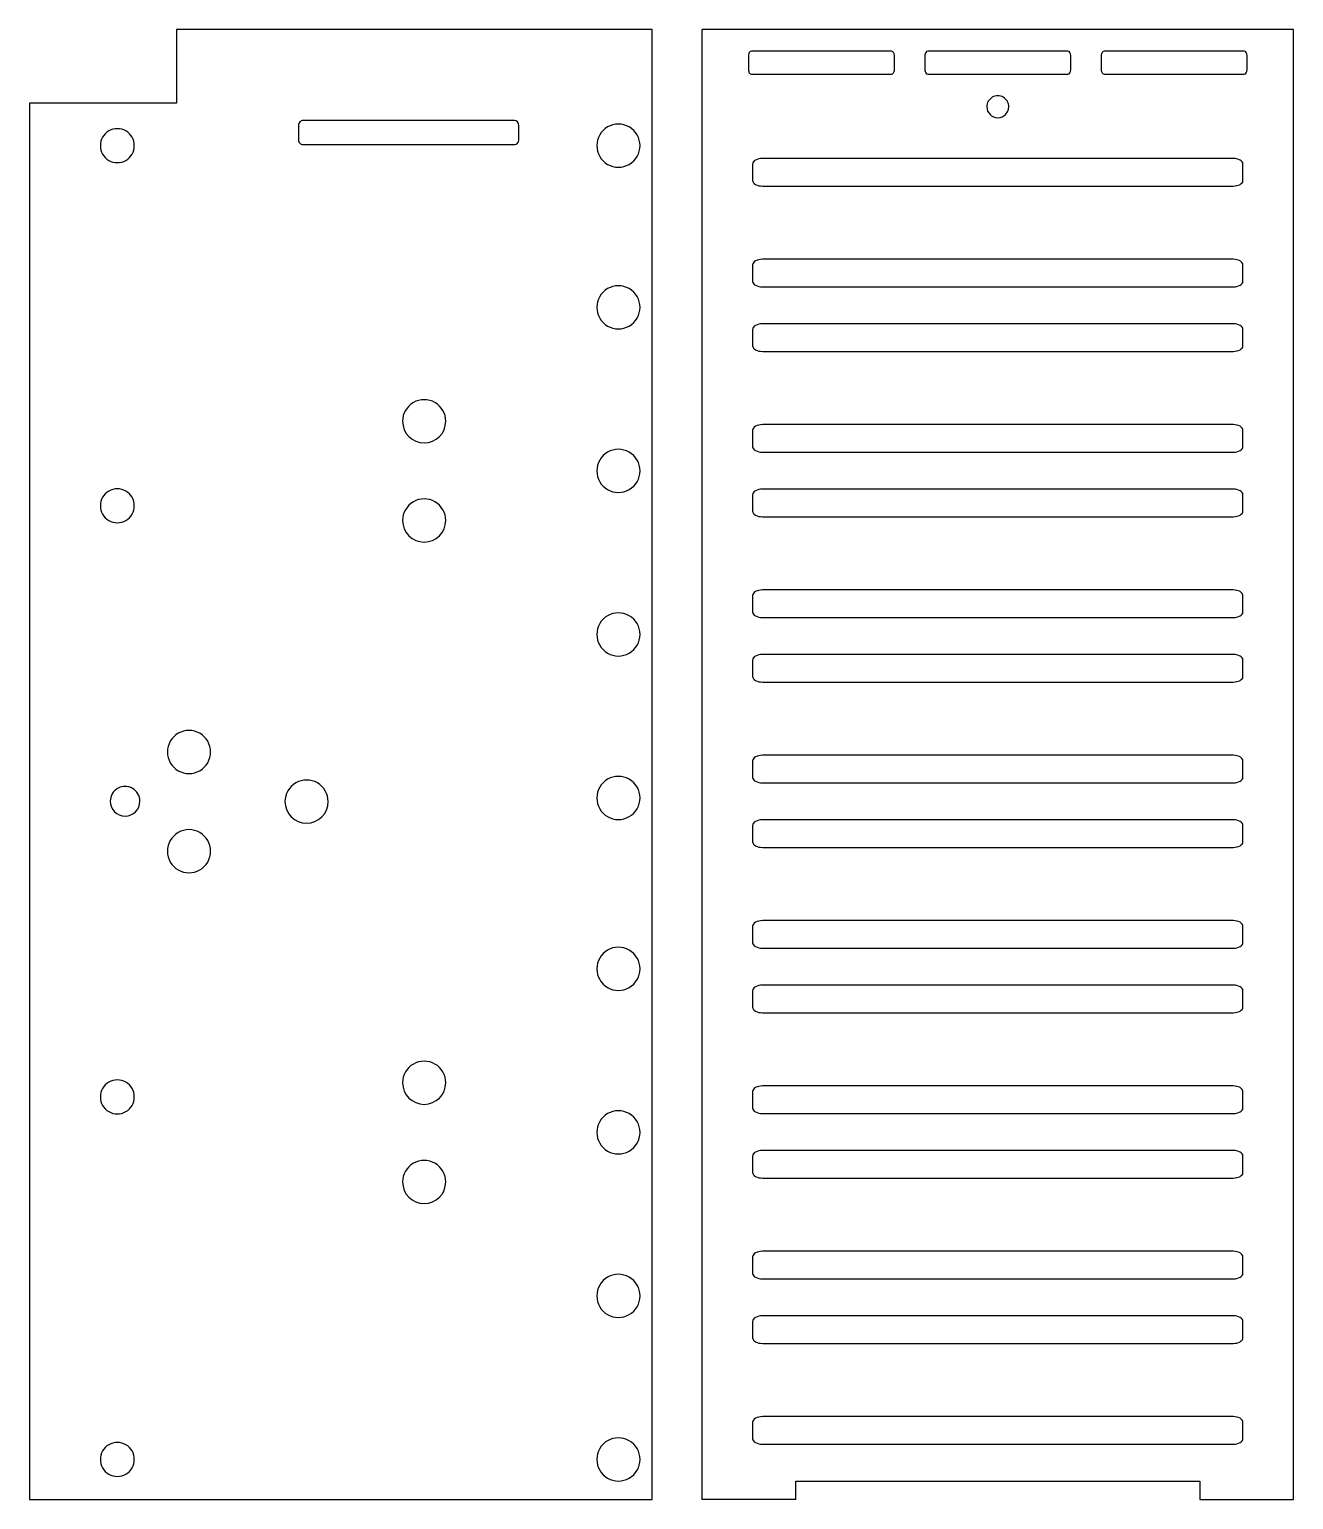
# Model space of a CAD drawing. Extents: x 0 to 355, y 0 to 258.
# Drawn here: x 0.1 to 172.2, y 0.1 to 200.2 of the extents above; entities that cross this region are included whole.
import ezdxf

# ---------------------------------------------------------------- set-up
doc = ezdxf.new("R2010")
doc.units = 0
doc.layers.get('0').update_dxf_attribs({"linetype": 'CONTINUOUS'})

msp = doc.modelspace()

# ---------------------------------------------------------------- linework, layer by layer
at = {"color": 1}
for points in [[(84.893999, 200.141126), (20.141111, 200.141126), (20.141111, 190.141128), (0.141111, 190.141128), (0.141111, 97.641125)], [(84.894219, 0.141124), (84.894219, 200.15463)], [(172.161332, 200.141126), (91.667333, 200.141126)], [(91.667552, 0.141124), (91.667552, 200.15463)], [(172.161555, 0.141124), (172.161555, 200.173371)], [(141.446782, 197.211646), (122.382124, 197.211646)], [(163.938847, 168.893853), (99.890077, 168.893853)], [(99.890077, 165.139333), (163.938847, 165.139333)], [(163.938847, 160.113742), (99.890077, 160.113742)], [(163.938847, 137.618608), (99.890077, 137.618608)], [(163.938847, 101.408445), (99.890077, 101.408445)], [(0.141111, 97.891127), (0.141111, 91.641126)], [(99.890077, 97.653928), (163.938847, 97.653928)], [(0.141111, 92.641127), (0.141111, 0.141124), (84.893999, 0.141124)], [(163.938847, 92.628337), (99.890077, 92.628337)], [(163.938847, 56.418174), (99.890077, 56.418174)], [(163.938847, 47.638063), (99.890077, 47.638063)], [(163.938847, 33.923037), (99.890077, 33.923037)], [(99.890077, 30.168528), (163.938847, 30.168528)], [(99.890077, 21.388409), (163.938847, 21.388409)], [(99.890077, 7.673362), (163.938847, 7.673362)], [(104.414444, 2.641119), (159.414445, 2.641119)], [(104.414444, 0.141124), (104.414444, 2.641119)], [(159.414445, 2.641119), (159.414445, 0.141124)], [(104.414444, 0.141124), (91.667333, 0.141124)], [(159.414445, 0.141124), (172.161332, 0.141124)]]:
    msp.add_lwpolyline(points, dxfattribs=at)
for points in [[(97.984932, 196.583443)], [(121.984934, 196.583443)], [(145.984934, 196.583443)], [(133.414442, 189.641242)], [(36.760534, 187.118663)], [(14.415507, 184.3556)], [(83.229037, 184.355627)], [(98.555694, 181.857984)], [(98.555694, 168.142952)], [(83.229037, 162.355626)], [(98.555694, 159.362847)], [(56.793797, 146.855599)], [(98.555694, 145.647821)], [(83.229037, 140.105625)], [(98.555694, 136.867707)], [(14.415495, 135.355627)], [(56.793797, 133.355599)], [(98.555694, 123.152681)], [(83.229037, 117.855625)], [(98.555694, 114.372573)], [(24.793874, 101.855599)], [(98.555694, 100.657544)], [(15.179709, 95.160426)], [(40.7938, 95.105599)], [(83.229037, 95.605627)], [(98.555694, 91.877436)], [(24.793874, 88.355599)], [(98.555694, 78.16241)], [(83.229037, 72.355626)], [(98.555694, 69.382299)], [(56.793797, 56.855599)], [(14.415495, 54.926625)], [(98.555694, 55.667273)], [(83.229037, 50.105625)], [(98.555694, 46.887165)], [(56.793797, 43.355599)], [(98.555694, 33.172136)], [(83.229037, 27.85562)], [(98.555694, 24.392039)], [(98.555694, 10.676991)], [(14.415507, 5.60559)], [(83.229037, 5.605616)]]:
    msp.add_lwpolyline(points, close=True, dxfattribs=at)
for points in [[(98.101267, 197.027655), (98.02678, 196.909844), (97.984932, 196.750056), (97.984932, 196.583443)], [(97.984932, 196.583443), (97.984932, 196.583443), (97.984932, 194.698822), (97.984932, 194.698822)], [(98.382122, 197.211646), (98.276782, 197.21165), (98.175755, 197.145467), (98.101267, 197.027655)], [(117.446777, 197.211646), (117.446777, 197.211646), (98.382122, 197.211646), (98.382122, 197.211646)], [(117.843959, 196.583443), (117.843957, 196.930392), (117.666133, 197.211648), (117.446777, 197.211646)], [(117.843959, 194.698822), (117.843959, 194.698822), (117.843959, 196.583443), (117.843959, 196.583443)], [(121.984931, 196.583443), (121.984931, 196.583443), (121.984931, 194.698822), (121.984931, 194.698822)], [(122.10127, 197.027655), (122.026782, 196.909844), (121.984935, 196.750056), (121.984934, 196.583443)], [(122.382124, 197.211646), (122.276784, 197.21165), (122.175757, 197.145467), (122.10127, 197.027655)], [(141.843961, 196.583443), (141.84396, 196.93039), (141.666137, 197.211645), (141.446782, 197.211646)], [(141.843961, 194.698822), (141.843961, 194.698822), (141.843961, 196.583443), (141.843961, 196.583443)], [(145.984931, 196.583443), (145.984931, 196.583443), (145.984931, 194.698822), (145.984931, 194.698822)], [(146.101269, 197.027655), (146.026782, 196.909844), (145.984934, 196.750056), (145.984934, 196.583443)], [(146.382124, 197.211646), (146.276784, 197.21165), (146.175757, 197.145467), (146.101269, 197.027655)], [(165.446779, 197.211646), (165.446779, 197.211646), (146.382124, 197.211646), (146.382124, 197.211646)], [(165.843958, 196.583443), (165.843957, 196.93039), (165.666134, 197.211645), (165.446779, 197.211646)], [(165.843958, 194.698822), (165.843958, 194.698822), (165.843958, 196.583443), (165.843958, 196.583443)], [(97.984932, 194.698822), (97.984932, 194.532208), (98.026779, 194.37242), (98.101267, 194.254608)], [(98.101267, 194.254608), (98.175755, 194.136796), (98.276781, 194.070612), (98.382122, 194.070616)], [(98.382122, 194.070616), (98.382122, 194.070616), (117.446777, 194.070616), (117.446777, 194.070616)], [(117.446777, 194.070616), (117.552116, 194.070615), (117.65314, 194.136801), (117.727627, 194.254612)], [(117.727627, 194.254612), (117.802113, 194.372424), (117.843959, 194.532211), (117.843959, 194.698822)], [(121.984931, 194.698822), (121.984932, 194.532208), (122.026779, 194.372418), (122.101267, 194.254606)], [(122.101267, 194.254606), (122.175756, 194.136794), (122.276783, 194.070611), (122.382124, 194.070616)], [(122.382124, 194.070616), (122.382124, 194.070616), (141.446782, 194.070616), (141.446782, 194.070616)], [(141.446782, 194.070616), (141.666138, 194.070617), (141.843961, 194.351874), (141.843961, 194.698822)], [(145.984931, 194.698822), (145.984931, 194.532208), (146.026778, 194.37242), (146.101266, 194.254608)], [(146.101266, 194.254608), (146.175754, 194.136796), (146.276781, 194.070612), (146.382121, 194.070616)], [(146.382121, 194.070616), (146.382121, 194.070616), (165.446779, 194.070616), (165.446779, 194.070616)], [(165.446779, 194.070616), (165.666135, 194.070617), (165.843958, 194.351874), (165.843958, 194.698822)], [(131.164107, 190.941249), (130.699835, 190.673041), (130.414027, 190.177417), (130.414443, 189.641242)], [(132.664778, 190.941249), (132.200506, 191.209456), (131.628379, 191.209456), (131.164107, 190.941249)], [(133.414442, 189.641242), (133.414857, 190.177417), (133.12905, 190.673041), (132.664778, 190.941249)], [(130.414443, 189.641242), (130.415084, 188.813269), (131.086469, 188.142404), (131.914442, 188.142404)], [(131.914442, 188.142404), (132.742416, 188.142404), (133.413801, 188.813269), (133.414442, 189.641242)], [(10.950678, 186.356021), (10.235997, 185.9434), (9.795735, 185.180843), (9.795735, 184.3556)], [(13.260564, 186.356021), (12.545883, 186.768643), (11.665359, 186.768643), (10.950678, 186.356021)], [(14.415507, 184.3556), (14.415507, 185.180843), (13.975245, 185.9434), (13.260564, 186.356021)], [(36.760531, 187.118663), (36.760531, 187.118663), (36.760531, 185.149491), (36.760531, 185.149491)], [(36.936178, 187.582801), (36.823717, 187.459705), (36.760536, 187.29275), (36.760534, 187.118663)], [(37.360209, 187.775044), (37.201168, 187.775048), (37.048639, 187.705897), (36.936178, 187.582801)], [(66.143809, 187.775044), (66.143809, 187.775044), (37.360209, 187.775044), (37.360209, 187.775044)], [(66.743466, 187.118663), (66.743462, 187.481172), (66.474988, 187.775043), (66.143809, 187.775044)], [(66.743466, 185.149491), (66.743466, 185.149491), (66.743466, 187.118663), (66.743466, 187.118663)], [(78.820483, 186.900138), (77.910815, 186.3751), (77.351068, 185.404931), (77.352406, 184.355627)], [(81.76096, 186.900138), (80.851293, 187.425177), (79.73015, 187.425177), (78.820483, 186.900138)], [(83.229037, 184.355627), (83.230375, 185.404931), (82.670628, 186.3751), (81.76096, 186.900138)], [(9.795735, 184.3556), (9.795735, 183.530357), (10.235997, 182.767801), (10.950678, 182.35518)], [(13.260564, 182.35518), (13.975245, 182.767801), (14.415507, 183.530357), (14.415507, 184.3556)], [(36.760531, 185.149491), (36.760532, 184.975403), (36.823713, 184.808447), (36.936175, 184.68535)], [(36.936175, 184.68535), (37.048636, 184.562254), (37.201165, 184.493102), (37.360206, 184.493107)], [(37.360206, 184.493107), (37.360206, 184.493107), (66.143809, 184.493107), (66.143809, 184.493107)], [(66.143809, 184.493107), (66.474989, 184.493108), (66.743464, 184.78698), (66.743466, 185.149491)], [(77.352406, 184.355627), (77.351068, 183.306322), (77.910815, 182.336153), (78.820483, 181.811115)], [(81.76096, 181.811115), (82.670628, 182.336153), (83.230375, 183.306322), (83.229037, 184.355627)], [(10.950678, 182.35518), (11.665359, 181.942558), (12.545883, 181.942558), (13.260564, 182.35518)], [(98.946531, 182.388956), (98.696285, 182.248135), (98.555696, 182.057138), (98.555694, 181.857984)], [(99.890077, 182.608882), (99.536182, 182.608887), (99.196777, 182.529777), (98.946531, 182.388956)], [(163.938847, 182.608882), (163.938847, 182.608882), (99.890077, 182.608882), (99.890077, 182.608882)], [(165.273194, 181.857984), (165.273188, 182.272694), (164.675783, 182.608881), (163.938847, 182.608882)], [(78.820483, 181.811115), (79.73015, 181.286077), (80.851293, 181.286077), (81.76096, 181.811115)], [(98.555694, 181.857984), (98.555694, 181.857984), (98.555694, 179.605271), (98.555694, 179.605271)], [(165.273194, 179.605271), (165.273194, 179.605271), (165.273194, 181.857984), (165.273194, 181.857984)], [(98.555694, 179.605271), (98.555695, 179.406116), (98.696283, 179.215119), (98.946529, 179.074297)], [(98.946529, 179.074297), (99.196776, 178.933475), (99.536181, 178.854365), (99.890077, 178.85437)], [(99.890077, 178.85437), (99.890077, 178.85437), (163.938847, 178.85437), (163.938847, 178.85437)], [(163.938847, 178.85437), (164.675785, 178.854371), (165.273191, 179.19056), (165.273194, 179.605271)], [(98.946529, 168.673926), (98.696283, 168.533105), (98.555695, 168.342107), (98.555694, 168.142952)], [(98.555694, 168.142952), (98.555694, 168.142952), (98.555694, 165.89025), (98.555694, 165.89025)], [(99.890077, 168.893853), (99.536181, 168.893858), (99.196776, 168.814748), (98.946529, 168.673926)], [(165.273194, 168.142952), (165.273191, 168.557663), (164.675785, 168.893852), (163.938847, 168.893853)], [(165.273194, 165.89025), (165.273194, 165.89025), (165.273194, 168.142952), (165.273194, 168.142952)], [(78.820483, 164.900138), (77.910815, 164.375099), (77.351068, 163.40493), (77.352406, 162.355626)], [(81.76096, 164.900138), (80.851293, 165.425176), (79.73015, 165.425176), (78.820483, 164.900138)], [(83.229037, 162.355626), (83.230375, 163.40493), (82.670628, 164.375099), (81.76096, 164.900138)], [(98.555694, 165.89025), (98.555687, 165.691092), (98.696272, 165.500091), (98.946519, 165.359266)], [(98.946519, 165.359266), (99.196767, 165.218441), (99.536176, 165.139328), (99.890077, 165.139333)], [(163.938847, 165.139333), (164.292742, 165.139334), (164.632142, 165.218449), (164.882381, 165.359273)], [(164.882381, 165.359273), (165.13262, 165.500098), (165.2732, 165.691096), (165.273194, 165.89025)], [(77.352406, 162.355626), (77.351068, 161.306321), (77.910815, 160.336152), (78.820483, 159.811114)], [(81.76096, 159.811114), (82.670628, 160.336152), (83.230375, 161.306321), (83.229037, 162.355626)], [(99.890077, 160.113742), (99.536182, 160.113748), (99.196779, 160.034638), (98.946533, 159.893818)], [(165.273194, 159.362847), (165.273186, 159.777556), (164.675781, 160.113742), (163.938847, 160.113742)], [(78.820483, 159.811114), (79.73015, 159.286076), (80.851293, 159.286076), (81.76096, 159.811114)], [(98.946533, 159.893818), (98.696287, 159.752997), (98.555697, 159.562001), (98.555694, 159.362847)], [(98.555694, 159.362847), (98.555694, 159.362847), (98.555694, 157.110137), (98.555694, 157.110137)], [(165.273194, 157.110137), (165.273194, 157.110137), (165.273194, 159.362847), (165.273194, 159.362847)], [(98.555694, 157.110137), (98.555694, 156.910982), (98.696281, 156.719983), (98.946528, 156.579161)], [(98.946528, 156.579161), (99.196774, 156.438339), (99.53618, 156.359228), (99.890077, 156.359233)], [(99.890077, 156.359233), (99.890077, 156.359233), (163.938847, 156.359233), (163.938847, 156.359233)], [(163.938847, 156.359233), (164.675786, 156.359234), (165.273193, 156.695425), (165.273194, 157.110137)], [(52.386532, 149.400135), (51.477457, 148.87528), (50.917443, 147.905308), (50.917443, 146.855599)], [(55.324708, 149.400135), (54.415633, 149.92499), (53.295607, 149.92499), (52.386532, 149.400135)], [(56.793797, 146.855599), (56.793797, 147.905308), (56.233783, 148.87528), (55.324708, 149.400135)], [(50.917443, 146.855599), (50.917443, 145.232888), (52.23291, 143.917421), (53.85562, 143.917421)], [(53.85562, 143.917421), (55.47833, 143.917421), (56.793797, 145.232888), (56.793797, 146.855599)], [(98.946533, 146.178791), (98.696287, 146.037971), (98.555697, 145.846975), (98.555694, 145.647821)], [(99.890077, 146.398716), (99.536182, 146.398721), (99.196779, 146.319612), (98.946533, 146.178791)], [(163.938847, 146.398716), (163.938847, 146.398716), (99.890077, 146.398716), (99.890077, 146.398716)], [(165.273194, 145.647821), (165.273186, 146.062529), (164.675781, 146.398715), (163.938847, 146.398716)], [(98.555694, 145.647821), (98.555694, 145.647821), (98.555694, 143.395116), (98.555694, 143.395116)], [(165.273194, 143.395116), (165.273194, 143.395116), (165.273194, 145.647821), (165.273194, 145.647821)], [(78.820483, 142.650137), (77.910815, 142.125099), (77.351068, 141.15493), (77.352406, 140.105625)], [(81.76096, 142.650137), (80.851293, 143.175175), (79.73015, 143.175175), (78.820483, 142.650137)], [(83.229037, 140.105625), (83.230375, 141.15493), (82.670628, 142.125099), (81.76096, 142.650137)], [(98.555694, 143.395116), (98.555689, 143.195959), (98.696274, 143.004958), (98.946521, 142.864133)], [(98.946521, 142.864133), (99.196768, 142.723309), (99.536177, 142.644197), (99.890077, 142.644202)], [(99.890077, 142.644202), (99.890077, 142.644202), (163.938847, 142.644202), (163.938847, 142.644202)], [(163.938847, 142.644202), (164.292741, 142.644202), (164.63214, 142.723317), (164.882379, 142.864141)], [(164.882379, 142.864141), (165.132618, 143.004965), (165.273198, 143.195962), (165.273194, 143.395116)], [(77.352406, 140.105625), (77.351068, 139.056321), (77.910815, 138.086152), (78.820483, 137.561114)], [(81.76096, 137.561114), (82.670628, 138.086152), (83.230375, 139.056321), (83.229037, 140.105625)], [(10.950666, 137.356048), (10.235984, 136.943426), (9.795723, 136.18087), (9.795723, 135.355627)], [(13.260552, 137.356048), (12.54587, 137.768669), (11.665347, 137.768669), (10.950666, 137.356048)], [(14.415495, 135.355627), (14.415495, 136.18087), (13.975233, 136.943426), (13.260552, 137.356048)], [(55.324708, 135.900136), (54.415633, 136.424991), (53.295607, 136.424991), (52.386532, 135.900136)], [(78.820483, 137.561114), (79.73015, 137.036075), (80.851293, 137.036075), (81.76096, 137.561114)], [(98.946529, 137.398681), (98.696283, 137.25786), (98.555695, 137.066862), (98.555694, 136.867707)], [(98.555694, 136.867707), (98.555694, 136.867707), (98.555694, 134.615), (98.555694, 134.615)], [(99.890077, 137.618608), (99.536181, 137.618613), (99.196776, 137.539503), (98.946529, 137.398681)], [(165.273194, 136.867707), (165.273191, 137.282418), (164.675785, 137.618607), (163.938847, 137.618608)], [(165.273194, 134.615), (165.273194, 134.615), (165.273194, 136.867707), (165.273194, 136.867707)], [(9.795723, 135.355627), (9.795723, 134.530384), (10.235984, 133.767828), (10.950666, 133.355206)], [(13.260552, 133.355206), (13.975233, 133.767828), (14.415495, 134.530384), (14.415495, 135.355627)], [(52.386532, 135.900136), (51.477457, 135.375281), (50.917443, 134.405309), (50.917443, 133.355599)], [(56.793797, 133.355599), (56.793797, 134.405309), (56.233783, 135.375281), (55.324708, 135.900136)], [(98.555694, 134.615), (98.555694, 134.415845), (98.696281, 134.224846), (98.946528, 134.084024)], [(98.946528, 134.084024), (99.196774, 133.943202), (99.53618, 133.864091), (99.890077, 133.864097)], [(163.938847, 133.864097), (164.675786, 133.864097), (165.273193, 134.200288), (165.273194, 134.615)], [(10.950666, 133.355206), (11.665347, 132.942585), (12.54587, 132.942585), (13.260552, 133.355206)], [(50.917443, 133.355599), (50.917443, 131.732888), (52.23291, 130.417421), (53.85562, 130.417421)], [(53.85562, 130.417421), (55.47833, 130.417421), (56.793797, 131.732888), (56.793797, 133.355599)], [(99.890077, 133.864097), (99.890077, 133.864097), (163.938847, 133.864097), (163.938847, 133.864097)], [(98.946529, 123.683655), (98.696283, 123.542833), (98.555695, 123.351836), (98.555694, 123.152681)], [(98.555694, 123.152681), (98.555694, 123.152681), (98.555694, 120.899982), (98.555694, 120.899982)], [(99.890077, 123.903582), (99.536181, 123.903587), (99.196776, 123.824477), (98.946529, 123.683655)], [(163.938847, 123.903582), (163.938847, 123.903582), (99.890077, 123.903582), (99.890077, 123.903582)], [(165.273194, 123.152681), (165.273191, 123.567392), (164.675785, 123.903581), (163.938847, 123.903582)], [(165.273194, 120.899982), (165.273194, 120.899982), (165.273194, 123.152681), (165.273194, 123.152681)], [(78.820483, 120.400137), (77.910815, 119.875098), (77.351068, 118.904929), (77.352406, 117.855625)], [(81.76096, 120.400137), (80.851293, 120.925175), (79.73015, 120.925175), (78.820483, 120.400137)], [(83.229037, 117.855625), (83.230375, 118.904929), (82.670628, 119.875098), (81.76096, 120.400137)], [(98.555694, 120.899982), (98.555687, 120.700824), (98.696272, 120.509822), (98.946519, 120.368997)], [(98.946519, 120.368997), (99.196767, 120.228172), (99.536176, 120.14906), (99.890077, 120.149065)], [(99.890077, 120.149065), (99.890077, 120.149065), (163.938847, 120.149065), (163.938847, 120.149065)], [(163.938847, 120.149065), (164.292742, 120.149065), (164.632142, 120.22818), (164.882381, 120.369005)], [(164.882381, 120.369005), (165.13262, 120.509829), (165.2732, 120.700827), (165.273194, 120.899982)], [(77.352406, 117.855625), (77.351068, 116.80632), (77.910815, 115.836151), (78.820483, 115.311113)], [(81.76096, 115.311113), (82.670628, 115.836151), (83.230375, 116.80632), (83.229037, 117.855625)], [(78.820483, 115.311113), (79.73015, 114.786075), (80.851293, 114.786075), (81.76096, 115.311113)], [(98.946531, 114.903545), (98.696285, 114.762724), (98.555696, 114.571728), (98.555694, 114.372573)], [(98.555694, 114.372573), (98.555694, 114.372573), (98.555694, 112.119863), (98.555694, 112.119863)], [(99.890077, 115.123471), (99.536182, 115.123476), (99.196777, 115.044367), (98.946531, 114.903545)], [(163.938847, 115.123471), (163.938847, 115.123471), (99.890077, 115.123471), (99.890077, 115.123471)], [(165.273194, 114.372573), (165.273188, 114.787283), (164.675783, 115.12347), (163.938847, 115.123471)], [(165.273194, 112.119863), (165.273194, 112.119863), (165.273194, 114.372573), (165.273194, 114.372573)], [(98.555694, 112.119863), (98.555695, 111.920708), (98.696283, 111.729711), (98.946529, 111.588889)], [(163.938847, 111.368962), (164.675785, 111.368963), (165.273191, 111.705152), (165.273194, 112.119863)], [(98.946529, 111.588889), (99.196776, 111.448067), (99.536181, 111.368957), (99.890077, 111.368962)], [(99.890077, 111.368962), (99.890077, 111.368962), (163.938847, 111.368962), (163.938847, 111.368962)], [(20.385871, 104.400213), (19.476455, 103.875233), (18.916596, 102.905112), (18.917368, 101.855599)], [(23.325371, 104.400213), (22.415956, 104.925193), (21.295286, 104.925193), (20.385871, 104.400213)], [(24.793874, 101.855599), (24.794646, 102.905112), (24.234787, 103.875233), (23.325371, 104.400213)], [(18.917368, 101.855599), (18.916596, 100.806085), (19.476455, 99.835964), (20.385871, 99.310984)], [(23.325371, 99.310984), (24.234787, 99.835964), (24.794646, 100.806085), (24.793874, 101.855599)], [(98.946529, 101.188518), (98.696283, 101.047696), (98.555695, 100.856699), (98.555694, 100.657544)], [(98.555694, 100.657544), (98.555694, 100.657544), (98.555694, 98.404845), (98.555694, 98.404845)], [(99.890077, 101.408445), (99.536181, 101.40845), (99.196776, 101.32934), (98.946529, 101.188518)], [(165.273194, 100.657544), (165.273191, 101.072255), (164.675785, 101.408444), (163.938847, 101.408445)], [(165.273194, 98.404845), (165.273194, 98.404845), (165.273194, 100.657544), (165.273194, 100.657544)], [(20.385871, 99.310984), (21.295286, 98.786004), (22.415956, 98.786004), (23.325371, 99.310984)], [(39.325221, 97.651604), (38.415888, 98.176851), (37.295361, 98.176851), (36.386027, 97.651604)], [(78.820483, 98.150139), (77.910815, 97.625101), (77.351068, 96.654931), (77.352406, 95.605627)], [(81.76096, 98.150139), (80.851293, 98.675177), (79.73015, 98.675177), (78.820483, 98.150139)], [(83.229037, 95.605627), (83.230375, 96.654931), (82.670628, 97.625101), (81.76096, 98.150139)], [(98.555694, 98.404845), (98.555687, 98.205687), (98.696272, 98.014685), (98.946519, 97.87386)], [(164.882381, 97.873868), (165.13262, 98.014692), (165.2732, 98.205691), (165.273194, 98.404845)], [(12.150759, 96.909191), (11.525985, 96.548478), (11.141109, 95.881852), (11.141109, 95.160426)], [(14.170059, 96.909191), (13.545285, 97.269904), (12.775532, 97.269904), (12.150759, 96.909191)], [(15.179709, 95.160426), (15.179709, 95.881852), (14.794832, 96.548478), (14.170059, 96.909191)], [(36.386027, 97.651604), (35.476694, 97.126358), (34.916819, 96.155728), (34.917449, 95.105599)], [(40.7938, 95.105599), (40.79443, 96.155728), (40.234555, 97.126358), (39.325221, 97.651604)], [(98.946519, 97.87386), (99.196767, 97.733035), (99.536176, 97.653923), (99.890077, 97.653928)], [(163.938847, 97.653928), (164.292742, 97.653928), (164.632142, 97.733043), (164.882381, 97.873868)], [(11.141109, 95.160426), (11.141109, 94.045197), (12.04518, 93.141126), (13.160409, 93.141126)], [(13.160409, 93.141126), (14.275637, 93.141126), (15.179709, 94.045197), (15.179709, 95.160426)], [(34.917449, 95.105599), (34.918422, 93.483577), (36.233603, 92.169185), (37.855624, 92.169185)], [(37.855624, 92.169185), (39.477645, 92.169185), (40.792826, 93.483577), (40.7938, 95.105599)], [(77.352406, 95.605627), (77.351068, 94.556323), (77.910815, 93.586153), (78.820483, 93.061115)], [(81.76096, 93.061115), (82.670628, 93.586153), (83.230375, 94.556323), (83.229037, 95.605627)], [(78.820483, 93.061115), (79.73015, 92.536077), (80.851293, 92.536077), (81.76096, 93.061115)], [(98.946529, 92.40841), (98.696283, 92.267589), (98.555695, 92.076591), (98.555694, 91.877436)], [(99.890077, 92.628337), (99.536181, 92.628342), (99.196776, 92.549232), (98.946529, 92.40841)], [(165.273194, 91.877436), (165.273191, 92.292147), (164.675785, 92.628336), (163.938847, 92.628337)], [(20.385871, 90.900214), (19.476455, 90.375234), (18.916596, 89.405113), (18.917368, 88.355599)], [(23.325371, 90.900214), (22.415956, 91.425193), (21.295286, 91.425193), (20.385871, 90.900214)], [(24.793874, 88.355599), (24.794646, 89.405113), (24.234787, 90.375234), (23.325371, 90.900214)], [(98.555694, 91.877436), (98.555694, 91.877436), (98.555694, 89.624729), (98.555694, 89.624729)], [(165.273194, 89.624729), (165.273194, 89.624729), (165.273194, 91.877436), (165.273194, 91.877436)], [(18.917368, 88.355599), (18.916596, 87.306085), (19.476455, 86.335964), (20.385871, 85.810985)], [(23.325371, 85.810985), (24.234787, 86.335964), (24.794646, 87.306085), (24.793874, 88.355599)], [(98.555694, 89.624729), (98.555694, 89.425573), (98.696281, 89.234575), (98.946528, 89.093753)], [(98.946528, 89.093753), (99.196774, 88.952931), (99.53618, 88.87382), (99.890077, 88.873825)], [(99.890077, 88.873825), (99.890077, 88.873825), (163.938847, 88.873825), (163.938847, 88.873825)], [(163.938847, 88.873825), (164.675786, 88.873826), (165.273193, 89.210017), (165.273194, 89.624729)], [(20.385871, 85.810985), (21.295286, 85.286005), (22.415956, 85.286005), (23.325371, 85.810985)], [(98.946531, 78.693382), (98.696285, 78.552561), (98.555696, 78.361564), (98.555694, 78.16241)], [(98.555694, 78.16241), (98.555694, 78.16241), (98.555694, 75.909708), (98.555694, 75.909708)], [(99.890077, 78.913308), (99.536182, 78.913313), (99.196777, 78.834203), (98.946531, 78.693382)], [(163.938847, 78.913308), (163.938847, 78.913308), (99.890077, 78.913308), (99.890077, 78.913308)], [(165.273194, 78.16241), (165.273188, 78.57712), (164.675783, 78.913307), (163.938847, 78.913308)], [(165.273194, 75.909708), (165.273194, 75.909708), (165.273194, 78.16241), (165.273194, 78.16241)], [(78.820483, 74.900138), (77.910815, 74.375099), (77.351068, 73.40493), (77.352406, 72.355626)], [(81.76096, 74.900138), (80.851293, 75.425176), (79.73015, 75.425176), (78.820483, 74.900138)], [(83.229037, 72.355626), (83.230375, 73.40493), (82.670628, 74.375099), (81.76096, 74.900138)], [(98.555694, 75.909708), (98.555689, 75.71055), (98.696274, 75.51955), (98.946521, 75.378725)], [(98.946521, 75.378725), (99.196768, 75.237901), (99.536177, 75.158789), (99.890077, 75.158794)], [(99.890077, 75.158794), (99.890077, 75.158794), (163.938847, 75.158794), (163.938847, 75.158794)], [(163.938847, 75.158794), (164.292741, 75.158794), (164.63214, 75.237908), (164.882379, 75.378732)], [(164.882379, 75.378732), (165.132618, 75.519556), (165.273198, 75.710554), (165.273194, 75.909708)], [(77.352406, 72.355626), (77.351068, 71.306322), (77.910815, 70.336152), (78.820483, 69.811114)], [(81.76096, 69.811114), (82.670628, 70.336152), (83.230375, 71.306322), (83.229037, 72.355626)], [(99.890077, 70.1332), (99.536181, 70.133205), (99.196776, 70.054095), (98.946529, 69.913273)], [(163.938847, 70.1332), (163.938847, 70.1332), (99.890077, 70.1332), (99.890077, 70.1332)], [(165.273194, 69.382299), (165.273191, 69.79701), (164.675785, 70.133199), (163.938847, 70.1332)], [(78.820483, 69.811114), (79.73015, 69.286076), (80.851293, 69.286076), (81.76096, 69.811114)], [(98.946529, 69.913273), (98.696283, 69.772452), (98.555695, 69.581454), (98.555694, 69.382299)], [(98.555694, 69.382299), (98.555694, 69.382299), (98.555694, 67.129589), (98.555694, 67.129589)], [(165.273194, 67.129589), (165.273194, 67.129589), (165.273194, 69.382299), (165.273194, 69.382299)], [(98.555694, 67.129589), (98.555694, 66.930434), (98.696281, 66.739436), (98.946528, 66.598613)], [(98.946528, 66.598613), (99.196774, 66.457791), (99.53618, 66.378681), (99.890077, 66.378686)], [(99.890077, 66.378686), (99.890077, 66.378686), (163.938847, 66.378686), (163.938847, 66.378686)], [(163.938847, 66.378686), (164.675786, 66.378687), (165.273193, 66.714877), (165.273194, 67.129589)], [(52.386532, 59.400136), (51.477457, 58.875281), (50.917443, 57.905309), (50.917443, 56.855599)], [(55.324708, 59.400136), (54.415633, 59.92499), (53.295607, 59.92499), (52.386532, 59.400136)], [(56.793797, 56.855599), (56.793797, 57.905309), (56.233783, 58.875281), (55.324708, 59.400136)], [(10.950666, 56.927046), (10.235984, 56.514424), (9.795723, 55.751868), (9.795723, 54.926625)], [(13.260552, 56.927046), (12.54587, 57.339667), (11.665347, 57.339667), (10.950666, 56.927046)], [(14.415495, 54.926625), (14.415495, 55.751868), (13.975233, 56.514424), (13.260552, 56.927046)], [(50.917443, 56.855599), (50.917443, 55.232888), (52.23291, 53.917421), (53.85562, 53.917421)], [(53.85562, 53.917421), (55.47833, 53.917421), (56.793797, 55.232888), (56.793797, 56.855599)], [(98.946529, 56.198247), (98.696283, 56.057425), (98.555695, 55.866428), (98.555694, 55.667273)], [(99.890077, 56.418174), (99.536181, 56.418179), (99.196776, 56.339069), (98.946529, 56.198247)], [(165.273194, 55.667273), (165.273191, 56.081984), (164.675785, 56.418173), (163.938847, 56.418174)], [(9.795723, 54.926625), (9.795723, 54.101382), (10.235984, 53.338826), (10.950666, 52.926204)], [(13.260552, 52.926204), (13.975233, 53.338826), (14.415495, 54.101382), (14.415495, 54.926625)], [(98.555694, 55.667273), (98.555694, 55.667273), (98.555694, 53.414573), (98.555694, 53.414573)], [(165.273194, 53.414573), (165.273194, 53.414573), (165.273194, 55.667273), (165.273194, 55.667273)], [(10.950666, 52.926204), (11.665347, 52.513582), (12.54587, 52.513582), (13.260552, 52.926204)], [(78.820483, 52.650137), (77.910815, 52.125099), (77.351068, 51.15493), (77.352406, 50.105625)], [(81.76096, 52.650137), (80.851293, 53.175175), (79.73015, 53.175175), (78.820483, 52.650137)], [(83.229037, 50.105625), (83.230375, 51.15493), (82.670628, 52.125099), (81.76096, 52.650137)], [(98.555694, 53.414573), (98.555686, 53.215415), (98.696271, 53.024413), (98.946518, 52.883587)], [(98.946518, 52.883587), (99.196765, 52.742762), (99.536175, 52.663649), (99.890077, 52.663654)], [(99.890077, 52.663654), (99.890077, 52.663654), (163.938847, 52.663654), (163.938847, 52.663654)], [(163.938847, 52.663654), (164.292743, 52.663654), (164.632143, 52.74277), (164.882382, 52.883595)], [(164.882382, 52.883595), (165.132622, 53.02442), (165.273201, 53.215419), (165.273194, 53.414573)], [(77.352406, 50.105625), (77.351068, 49.056321), (77.910815, 48.086152), (78.820483, 47.561114)], [(81.76096, 47.561114), (82.670628, 48.086152), (83.230375, 49.056321), (83.229037, 50.105625)], [(55.324708, 45.900136), (54.415633, 46.424991), (53.295607, 46.424991), (52.386532, 45.900136)], [(78.820483, 47.561114), (79.73015, 47.036075), (80.851293, 47.036075), (81.76096, 47.561114)], [(98.946531, 47.418137), (98.696285, 47.277316), (98.555696, 47.086319), (98.555694, 46.887165)], [(98.555694, 46.887165), (98.555694, 46.887165), (98.555694, 44.634452), (98.555694, 44.634452)], [(99.890077, 47.638063), (99.536182, 47.638068), (99.196777, 47.558958), (98.946531, 47.418137)], [(165.273194, 46.887165), (165.273188, 47.301875), (164.675783, 47.638062), (163.938847, 47.638063)], [(165.273194, 44.634452), (165.273194, 44.634452), (165.273194, 46.887165), (165.273194, 46.887165)], [(52.386532, 45.900136), (51.477457, 45.375281), (50.917443, 44.405309), (50.917443, 43.355599)], [(56.793797, 43.355599), (56.793797, 44.405309), (56.233783, 45.375281), (55.324708, 45.900136)], [(98.555694, 44.634452), (98.555695, 44.435297), (98.696283, 44.2443), (98.946529, 44.103478)], [(98.946529, 44.103478), (99.196776, 43.962656), (99.536181, 43.883546), (99.890077, 43.883551)], [(163.938847, 43.883551), (164.675785, 43.883552), (165.273191, 44.219741), (165.273194, 44.634452)], [(50.917443, 43.355599), (50.917443, 41.732888), (52.23291, 40.417421), (53.85562, 40.417421)], [(53.85562, 40.417421), (55.47833, 40.417421), (56.793797, 41.732888), (56.793797, 43.355599)], [(99.890077, 43.883551), (99.890077, 43.883551), (163.938847, 43.883551), (163.938847, 43.883551)], [(98.946529, 33.70311), (98.696283, 33.562288), (98.555695, 33.371291), (98.555694, 33.172136)], [(98.555694, 33.172136), (98.555694, 33.172136), (98.555694, 30.919442), (98.555694, 30.919442)], [(99.890077, 33.923037), (99.536181, 33.923042), (99.196776, 33.843932), (98.946529, 33.70311)], [(165.273194, 33.172136), (165.273191, 33.586847), (164.675785, 33.923036), (163.938847, 33.923037)], [(165.273194, 30.919442), (165.273194, 30.919442), (165.273194, 33.172136), (165.273194, 33.172136)], [(78.820483, 30.400131), (77.910815, 29.875093), (77.351068, 28.904924), (77.352406, 27.85562)], [(81.76096, 30.400131), (80.851293, 30.92517), (79.73015, 30.92517), (78.820483, 30.400131)], [(83.229037, 27.85562), (83.230375, 28.904924), (82.670628, 29.875093), (81.76096, 30.400131)], [(98.555694, 30.919442), (98.555689, 30.720285), (98.696274, 30.529284), (98.946521, 30.388459)], [(98.946521, 30.388459), (99.196768, 30.247635), (99.536177, 30.168523), (99.890077, 30.168528)], [(163.938847, 30.168528), (164.292741, 30.168528), (164.63214, 30.247643), (164.882379, 30.388466)], [(164.882379, 30.388466), (165.132618, 30.52929), (165.273198, 30.720288), (165.273194, 30.919442)], [(77.352406, 27.85562), (77.351068, 26.806315), (77.910815, 25.836146), (78.820483, 25.311108)], [(81.76096, 25.311108), (82.670628, 25.836146), (83.230375, 26.806315), (83.229037, 27.85562)], [(78.820483, 25.311108), (79.73015, 24.78607), (80.851293, 24.78607), (81.76096, 25.311108)], [(98.946538, 24.923004), (98.696292, 24.782185), (98.555701, 24.591191), (98.555694, 24.392039)], [(98.555694, 24.392039), (98.555694, 24.392039), (98.555694, 22.139323), (98.555694, 22.139323)], [(99.890077, 25.142926), (99.536185, 25.142931), (99.196783, 25.063823), (98.946538, 24.923004)], [(163.938847, 25.142926), (163.938847, 25.142926), (99.890077, 25.142926), (99.890077, 25.142926)], [(165.273194, 24.392039), (165.273178, 24.806744), (164.675775, 25.142925), (163.938847, 25.142926)], [(165.273194, 22.139323), (165.273194, 22.139323), (165.273194, 24.392039), (165.273194, 24.392039)], [(98.555694, 22.139323), (98.555689, 21.940166), (98.696274, 21.749165), (98.946521, 21.608341)], [(164.882379, 21.608348), (165.132618, 21.749172), (165.273198, 21.94017), (165.273194, 22.139323)], [(98.946521, 21.608341), (99.196768, 21.467516), (99.536177, 21.388404), (99.890077, 21.388409)], [(163.938847, 21.388409), (164.292741, 21.38841), (164.63214, 21.467524), (164.882379, 21.608348)], [(98.946538, 11.207957), (98.696292, 11.067138), (98.555701, 10.876144), (98.555694, 10.676991)], [(98.555694, 10.676991), (98.555694, 10.676991), (98.555694, 8.424276), (98.555694, 8.424276)], [(99.890077, 11.427879), (99.536185, 11.427884), (99.196783, 11.348775), (98.946538, 11.207957)], [(163.938847, 11.427879), (163.938847, 11.427879), (99.890077, 11.427879), (99.890077, 11.427879)], [(165.273194, 10.676991), (165.273178, 11.091697), (164.675775, 11.427878), (163.938847, 11.427879)], [(165.273194, 8.424276), (165.273194, 8.424276), (165.273194, 10.676991), (165.273194, 10.676991)], [(13.260564, 7.606011), (12.545883, 8.018632), (11.665359, 8.018632), (10.950678, 7.606011)], [(78.820483, 8.150128), (77.910815, 7.62509), (77.351068, 6.654921), (77.352406, 5.605616)], [(81.76096, 8.150128), (80.851293, 8.675166), (79.73015, 8.675166), (78.820483, 8.150128)], [(83.229037, 5.605616), (83.230375, 6.654921), (82.670628, 7.62509), (81.76096, 8.150128)], [(98.555694, 8.424276), (98.555689, 8.225118), (98.696274, 8.034118), (98.946521, 7.893293)], [(164.882379, 7.8933), (165.132618, 8.034124), (165.273198, 8.225122), (165.273194, 8.424276)], [(10.950678, 7.606011), (10.235997, 7.193389), (9.795735, 6.430833), (9.795735, 5.60559)], [(14.415507, 5.60559), (14.415507, 6.430833), (13.975245, 7.193389), (13.260564, 7.606011)], [(98.946521, 7.893293), (99.196768, 7.752469), (99.536177, 7.673357), (99.890077, 7.673362)], [(163.938847, 7.673362), (164.292741, 7.673362), (164.63214, 7.752477), (164.882379, 7.8933)], [(9.795735, 5.60559), (9.795735, 4.780347), (10.235997, 4.017791), (10.950678, 3.605169)], [(13.260564, 3.605169), (13.975245, 4.017791), (14.415507, 4.780347), (14.415507, 5.60559)], [(77.352406, 5.605616), (77.351068, 4.556312), (77.910815, 3.586143), (78.820483, 3.061105)], [(81.76096, 3.061105), (82.670628, 3.586143), (83.230375, 4.556312), (83.229037, 5.605616)], [(10.950678, 3.605169), (11.665359, 3.192548), (12.545883, 3.192548), (13.260564, 3.605169)], [(78.820483, 3.061105), (79.73015, 2.536067), (80.851293, 2.536067), (81.76096, 3.061105)]]:
    msp.add_open_spline(points, degree=3, dxfattribs=at)

doc.saveas('drawing.dxf')
